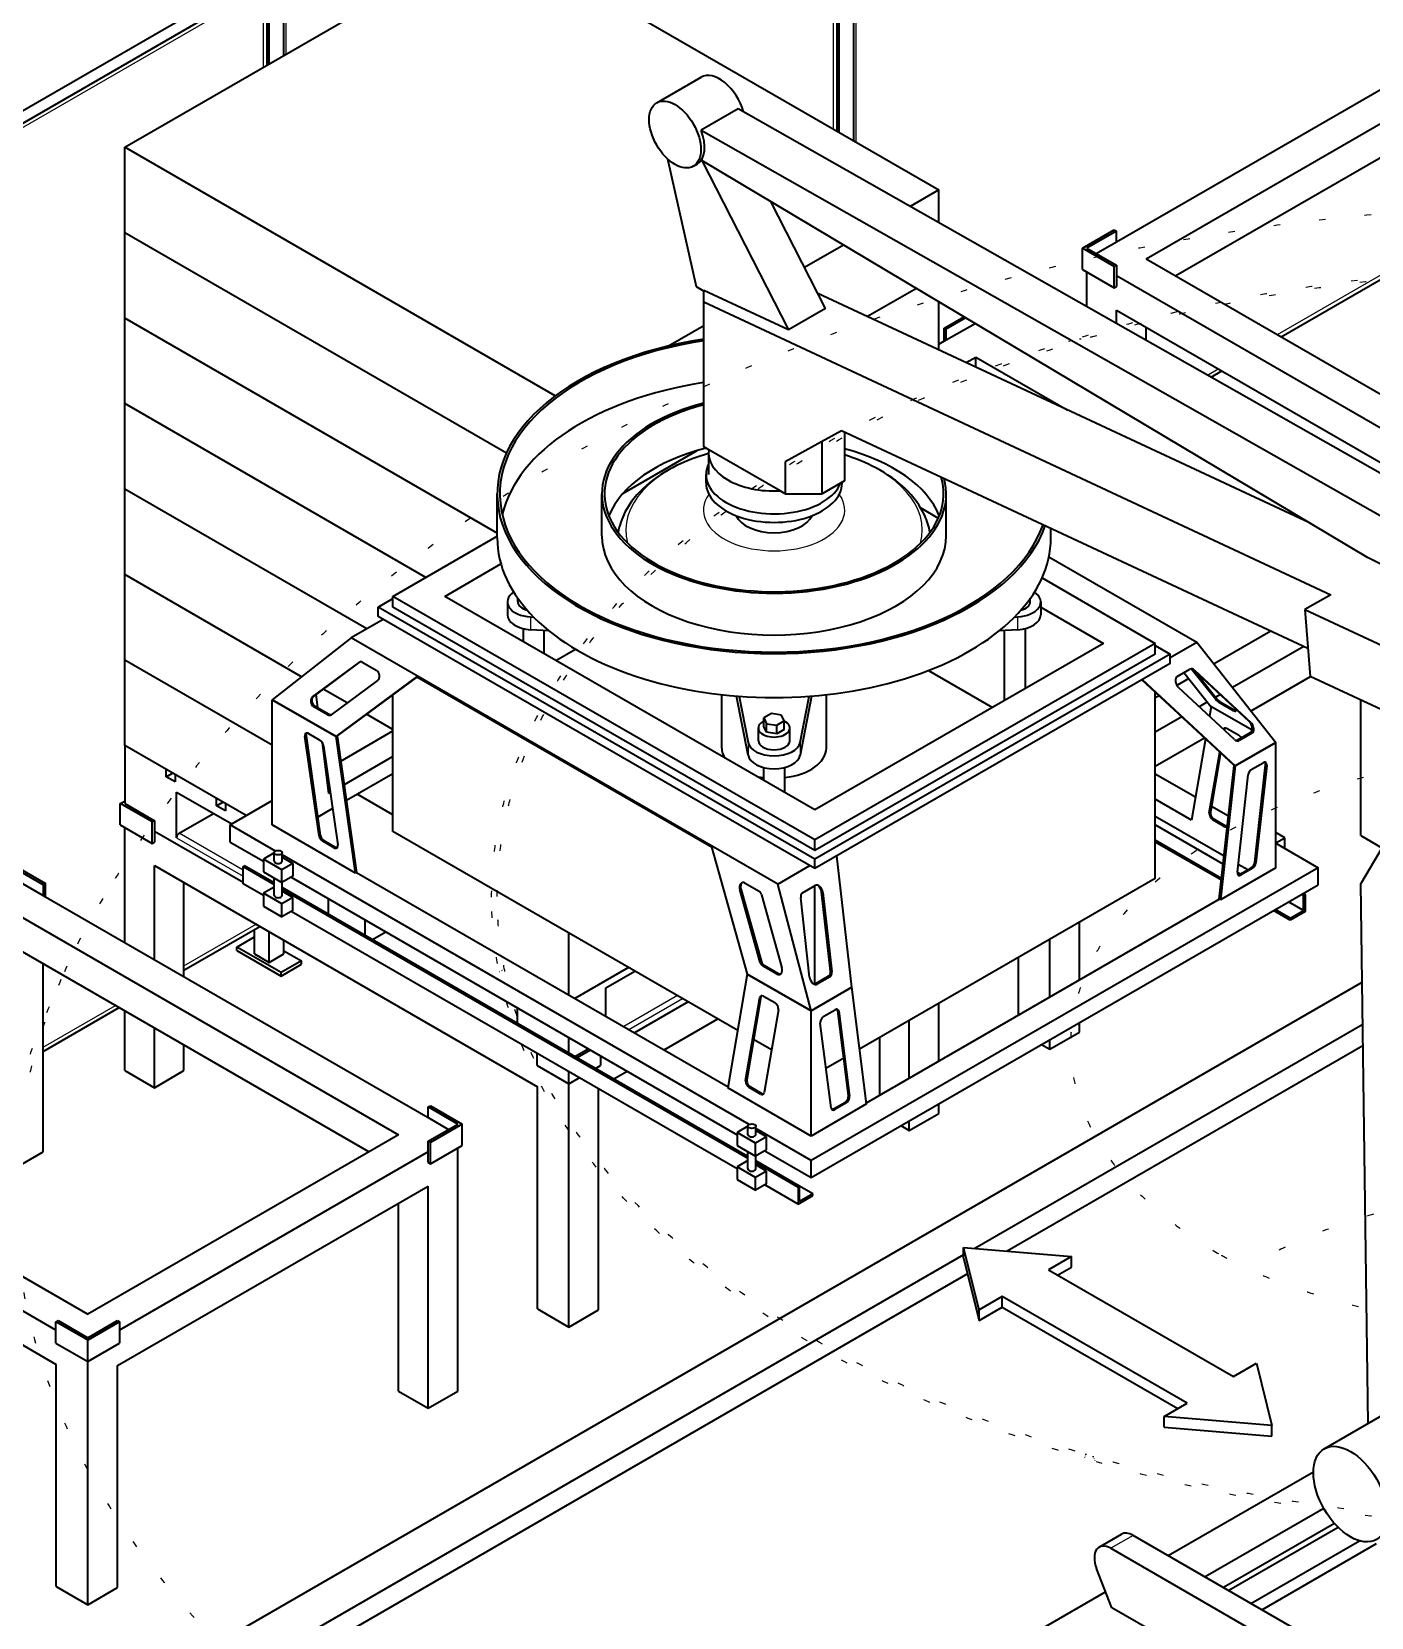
# Model space of a CAD drawing. Header units: millimetres. Extents: x 0 to 67800, y 0 to 42000.
# Drawn here: x 40538 to 43097, y 14261 to 17291 of the extents above; entities that cross this region are included whole.
import ezdxf

# ---------------------------------------------------------------- set-up
doc = ezdxf.new("R2010")
doc.units = ezdxf.units.MM
doc.header["$LTSCALE"] = 100
doc.linetypes.add('DOTTED', pattern=[0.0481, 0.0068, -0.0413])
for name, color, linetype, lineweight in [('Reference (ISO)', 7, 'DOTTED', 25), ('Visible (ISO)', 7, 'Continuous', 35), ('Visible Narrow (ISO)', 7, 'Continuous', 25)]:
    doc.layers.add(name, color=color, linetype=linetype, lineweight=lineweight)

msp = doc.modelspace()

# ---------------------------------------------------------------- linework, layer by layer
at = {"layer": 'Reference (ISO)', "ltscale": 18.185495}
msp.add_ellipse((43504.56, 15637.01), major_axis=(-2088.25, 0), ratio=0.5773503, dxfattribs=at)
at = {"layer": 'Reference (ISO)', "ltscale": 18.213535}
msp.add_ellipse((43504.56, 15638.55), major_axis=(-2077.52, 0), ratio=0.5773503, dxfattribs=at)
at = {"layer": 'Reference (ISO)', "ltscale": 4.44659}
msp.add_ellipse((43504.56, 15063.99), major_axis=(-2998.83, 0), ratio=0.5773503, start_param=5.031559, end_param=5.0496751, dxfattribs=at)
at = {"layer": 'Reference (ISO)', "ltscale": 18.153458}
msp.add_ellipse((43504.56, 15354.34), major_axis=(982.06, 0), ratio=0.5773503, start_param=5.4977871, end_param=10.2101761, dxfattribs=at)
at = {"layer": 'Reference (ISO)', "ltscale": 18.149879}
msp.add_ellipse((43504.56, 15063.99), major_axis=(-2998.83, 0), ratio=0.5773503, start_param=5.9471685, end_param=9.7607948, dxfattribs=at)
at = {"layer": 'Reference (ISO)', "ltscale": 1.094534}
msp.add_ellipse((43504.56, 14128.68), major_axis=(-3145.59, 0), ratio=0.5773503, start_param=5.4278908, end_param=5.4321423, dxfattribs=at)
at = {"layer": 'Reference (ISO)', "ltscale": 18.74062}
msp.add_ellipse((43504.56, 14565.77), major_axis=(-901.81, 0), ratio=0.5773503, start_param=3.9127324, end_param=5.5120456, dxfattribs=at)
at = {"layer": 'Reference (ISO)', "ltscale": 18.168383}
msp.add_open_spline([(46335.68, 15634.87), (46207.75, 15846.36), (46050.06, 16023.25), (45658.06, 16364.26), (45414.28, 16510.42), (44855.3, 16760.8), (44534.04, 16851.37), (43873.5, 16957.81), (43534.1, 16972.56), (42863.94, 16926.47), (42533.32, 16866.27), (41895.79, 16661.74), (41588.18, 16517.44), (41067.44, 16138.32), (40844.65, 15917.89), (40673.44, 15634.87)], degree=3, knots=[5.833804, 5.833804, 5.833804, 5.833804, 6.083724, 6.083724, 6.4087511, 6.4087511, 6.7963894, 6.7963894, 7.1871355, 7.1871355, 7.5757634, 7.5757634, 7.9689119, 7.9689119, 8.303363, 8.303363, 8.303363, 8.303363], dxfattribs=at)
at = {"layer": 'Reference (ISO)', "ltscale": 17.761873}
msp.add_open_spline([(40604.95, 15505.67), (40565.76, 15419.91), (40529.82, 15330.01), (40466.39, 15143.02), (40438.91, 15045.93), (40394.14, 14846.38), (40376.85, 14743.93), (40353.69, 14536.14), (40347.81, 14430.82), (40347.92, 14220.17), (40353.89, 14114.86), (40365.58, 14010.99)], degree=3, knots=[2.09823794, 2.09823794, 2.09823794, 2.09823794, 2.16279865, 2.16279865, 2.22735936, 2.22735936, 2.29192007, 2.29192007, 2.35648078, 2.35648078, 2.42104149, 2.42104149, 2.42104149, 2.42104149], dxfattribs=at)
at = {"layer": 'Reference (ISO)', "ltscale": 18.607008}
msp.add_open_spline([(42810.14, 14953.42), (42832.2, 14940.68), (42863.3, 14925.07), (42943.49, 14892.57), (42993.71, 14875.65), (43111.59, 14844.76), (43180.36, 14831.16), (43330.5, 14811.41), (43412.38, 14805.8), (43578.54, 14804.95), (43662.82, 14809.98), (43820.79, 14829.58), (43894.67, 14843.95), (44021.36, 14877.27), (44075.19, 14895.87), (44151.95, 14928.15), (44179.12, 14941.95), (44198.98, 14953.42)], degree=3, knots=[3.1415927, 3.1415927, 3.1415927, 3.1415927, 3.3149176, 3.3149176, 3.5008929, 3.5008929, 3.702974, 3.702974, 3.9181565, 3.9181565, 4.1386476, 4.1386476, 4.3543938, 4.3543938, 4.55637, 4.55637, 4.712389, 4.712389, 4.712389, 4.712389], dxfattribs=at)
at = {"layer": 'Reference (ISO)', "ltscale": 0.717062}
msp.add_open_spline([(42551.77, 14572.67), (42550.76, 14570.14), (42549.77, 14567.6), (42548.79, 14565.05)], degree=3, dxfattribs=at)
at = {"layer": 'Reference (ISO)', "ltscale": 0.862083}
msp.add_open_spline([(42565.53, 14568.61), (42566.84, 14565.39), (42568.17, 14562.18), (42569.5, 14558.98)], degree=3, dxfattribs=at)
at = {"layer": 'Visible (ISO)'}
for p, q in [((42108.45, 17082.42), (42108.45, 18028.86)), ((42076.63, 17100.8), (42076.63, 18014.57)), ((42080.16, 17098.75), (42080.16, 18012.53)), ((40715.3, 17070.26), (41422.41, 17478.51)), ((41422.41, 17478.51), (42270.94, 16988.61)), ((39905.81, 16785.74), (40966.47, 17398.12)), ((41019.5, 17245.89), (41019.5, 17400.16)), ((40987.68, 17385.87), (39927.02, 16773.5)), ((40987.68, 17227.52), (40987.68, 17385.87)), ((40991.22, 17229.56), (40991.22, 17383.83)), ((42610.35, 16889.76), (43204.32, 17232.69)), ((41731.72, 17155.26), (41816.57, 17204.25)), ((42666.92, 16857.1), (43260.89, 17200.03)), ((41887.16, 17143.91), (41816.45, 17103.08)), ((43547.18, 16201.59), (41887.16, 17143.91)), ((43260.89, 17134.71), (42723.49, 16824.44)), ((41816.45, 17103.08), (43476.47, 16160.77)), ((40715.3, 16906.96), (40715.3, 17070.26)), ((41538.02, 16595.26), (40715.3, 17070.26)), ((41807.5, 16803.4), (41753.07, 17047.58)), ((41801.72, 17034.01), (41808.79, 17038.1)), ((41817.86, 17045.12), (41983.71, 16721.14)), ((43090.06, 16286.23), (41817.86, 17045.12)), ((42270.94, 16988.61), (42216.31, 16957.07)), ((42270.94, 16926.05), (42270.94, 16988.61)), ((42054.42, 16761.96), (41949.74, 16966.45)), ((41444.49, 16485.96), (40715.3, 16906.96)), ((40715.3, 16906.95), (40715.31, 16906.96)), ((40715.3, 16743.65), (40715.3, 16906.95)), ((41444.49, 16485.95), (40715.3, 16906.95)), ((42545.3, 16877.52), (42606.11, 16912.63)), ((42610.35, 16910.18), (42553.78, 16877.52)), ((42606.11, 16912.63), (42610.35, 16910.18)), ((42610.35, 16889.76), (42610.35, 16910.18)), ((42088.85, 16883.48), (42014.26, 16840.42)), ((42606.11, 16842.41), (42545.3, 16877.52)), ((42545.3, 16836.69), (42545.3, 16877.52)), ((42553.78, 16877.52), (42610.35, 16844.86)), ((42571.46, 16867.31), (42610.35, 16889.76)), ((42666.92, 16857.1), (43402.31, 16432.53)), ((42925.01, 16708.09), (43165.57, 16846.98)), ((42545.3, 16836.69), (42606.11, 16801.58)), ((42553.78, 16765.5), (42553.78, 16831.79)), ((42610.35, 16844.86), (42606.11, 16842.41)), ((42606.11, 16801.58), (42606.11, 16842.41)), ((42610.35, 16844.86), (42610.35, 16824.44)), ((42610.35, 16824.44), (42610.35, 16804.03)), ((43341.5, 16402.32), (42610.35, 16824.44)), ((41821.65, 16795.37), (41807.5, 16803.4)), ((41983.71, 16721.14), (41821.65, 16796.8)), ((41821.65, 16774.65), (41821.65, 16796.8)), ((42979.02, 16352.47), (42039.52, 16791.07)), ((42227.96, 16800.49), (42134.68, 16746.64)), ((42227.96, 16800.49), (42134.69, 16746.64)), ((42606.11, 16801.58), (42610.35, 16804.03)), ((41821.65, 16497.87), (41821.65, 16774.65)), ((41821.65, 16774.65), (43019.81, 16215.29)), ((42054.42, 16761.96), (41983.71, 16721.14)), ((42270.94, 16683.03), (42270.94, 16774.85)), ((42610.35, 16733.39), (42610.35, 16759.12)), ((42610.35, 16759.12), (43342.28, 16336.55)), ((41427, 16332.76), (40715.3, 16743.65)), ((40715.3, 16743.64), (40715.31, 16743.65)), ((40715.3, 16580.34), (40715.3, 16743.64)), ((41427, 16332.75), (40715.3, 16743.64)), ((41821.65, 16729.21), (41754.53, 16690.46)), ((42280.84, 16724.83), (42318.42, 16746.53)), ((42322.59, 16744.04), (42285.08, 16722.38)), ((42285.08, 16701.97), (42339.98, 16733.67)), ((42666.92, 16701.28), (42666.92, 16726.46)), ((42270.94, 16693.81), (42285.08, 16701.97)), ((42285.08, 16722.38), (42280.84, 16724.83)), ((42280.84, 16699.52), (42280.84, 16724.83)), ((42285.08, 16701.97), (42285.08, 16722.38)), ((42323.18, 16658.65), (42341.65, 16669.31)), ((42341.65, 16650.02), (42341.65, 16669.31)), ((42341.65, 16669.31), (42516.19, 16568.54)), ((42791.1, 16630.78), (42811.88, 16642.77)), ((41290.4, 16248.31), (40715.3, 16580.34)), ((40715.3, 16580.34), (40715.31, 16580.34)), ((40715.3, 16417.04), (40715.3, 16580.34)), ((41290.39, 16248.31), (40715.3, 16580.34)), ((42085.02, 16528.66), (41977.21, 16469.26)), ((42976.17, 16112.63), (42085.02, 16528.66)), ((42090.35, 16526.17), (42090.35, 16432.55)), ((41667.1, 16408.64), (41809.31, 16490.75)), ((41831.51, 16492.17), (41821.65, 16497.87)), ((41831, 16485.62), (41831, 16444.8)), ((41967.34, 16413.75), (41831.51, 16492.17)), ((42047.92, 16408.06), (42047.92, 16508.21)), ((41977.21, 16469.26), (41977.21, 16408.06)), ((41826, 16428.47), (41826, 16444.8)), ((42090.35, 16432.55), (42047.92, 16408.06)), ((42086, 16428.47), (42086, 16430.04)), ((41177.78, 16150.03), (40715.3, 16417.04)), ((40715.3, 16417.03), (40715.31, 16417.03)), ((40715.3, 16253.73), (40715.3, 16417.03)), ((41177.77, 16150.02), (40715.3, 16417.03)), ((41427, 16323.96), (41427, 16408.06)), ((41627, 16328.04), (41627, 16408.06)), ((41977.21, 16408.06), (41967.34, 16413.75)), ((41977.21, 16408.06), (42047.92, 16408.06)), ((42285, 16328.04), (42285, 16408.06)), ((42236.24, 16380.98), (42269.84, 16361.58)), ((42485, 16323.96), (42485, 16341.93)), ((41227.68, 16212.1), (41427, 16327.17)), ((41326.67, 16212.1), (41434.09, 16274.11)), ((42481.29, 16287.89), (42763.89, 16124.73)), ((43448.03, 16103.89), (43090.06, 16286.23)), ((41053.34, 16058.57), (40715.3, 16253.73)), ((40715.3, 16253.72), (40715.31, 16253.73)), ((40715.3, 16090.42), (40715.3, 16253.72)), ((41053.33, 16058.56), (40715.3, 16253.72)), ((42468, 16247.17), (42684.32, 16122.28)), ((41227.68, 16191.68), (41227.68, 16212.1)), ((42033.78, 15746.69), (41227.68, 16212.1)), ((42033.78, 15803.85), (41326.67, 16212.1)), ((43019.81, 16215.29), (42970.31, 16186.71)), ((41199.39, 16191.68), (41227.68, 16208.01)), ((42033.78, 15709.95), (41199.39, 16191.68)), ((41199.39, 16173.72), (41199.39, 16191.68)), ((42033.78, 15726.28), (41227.68, 16191.68)), ((41446.38, 16201.48), (41446.38, 16176.99)), ((41466.38, 16201.48), (41466.38, 16208.32)), ((42445.62, 16201.48), (42445.62, 16208.32)), ((42465.62, 16201.48), (42465.62, 16176.99)), ((42465.62, 16191.39), (42585.32, 16122.28)), ((42970.31, 16186.71), (43322.26, 16022.41)), ((42970.31, 16186.71), (42980.42, 16058.96)), ((41209.1, 16168.11), (41148.11, 16132.9)), ((42033.78, 15691.99), (41199.39, 16173.72)), ((41476.38, 16150.53), (41476.38, 16125.66)), ((41490.75, 16172.8), (41496.71, 16172.41)), ((42415.28, 16172.41), (42421.24, 16172.8)), ((42435.62, 16150.53), (42435.62, 16035.85)), ((41148.11, 16132.9), (40997.16, 16014.5)), ((41963.07, 15662.38), (41148.11, 16132.9)), ((41526.08, 16145.99), (41490.75, 16148.3)), ((41516.38, 16146.63), (41516.38, 16102.57)), ((42585.32, 16122.28), (42033.78, 15803.85)), ((42684.32, 16122.28), (42033.78, 15746.69)), ((42421.24, 16148.3), (42385.91, 16145.99)), ((42395.62, 16146.63), (42395.62, 16012.76)), ((42684.32, 16101.87), (42684.32, 16122.28)), ((42712.6, 16095.12), (42763.89, 16124.73)), ((42763.89, 16124.73), (42914.83, 15932.86)), ((42905.43, 16145.65), (42796.78, 16082.92)), ((40997.16, 15927.69), (40715.3, 16090.42)), ((40715.3, 16090.41), (40715.31, 16090.42)), ((40715.3, 15927.11), (40715.3, 16090.41)), ((40997.16, 15927.68), (40715.3, 16090.41)), ((41538.8, 16089.62), (41576.32, 16111.28)), ((42684.32, 16101.87), (42033.78, 15726.28)), ((42712.6, 16101.87), (42033.78, 15709.95)), ((42684.32, 16118.2), (42712.6, 16101.87)), ((42712.6, 16083.91), (42712.6, 16101.87)), ((42967.99, 16116.45), (42832.11, 16038)), ((41074.1, 16020.31), (41162.99, 16085.82)), ((41164.62, 16086.67), (41076.33, 16021.6)), ((41169.23, 16086.08), (41196.92, 16070.1)), ((42712.6, 16083.91), (42033.78, 15691.99)), ((42250.91, 16070.41), (42373.19, 15999.81)), ((42726.15, 16058.89), (42750.66, 16073.04)), ((42739.1, 16066.36), (42790.8, 16001.89)), ((42800.09, 16015.03), (42753.02, 16073.73)), ((42864.03, 15972.76), (42756.88, 16072.44)), ((42758.62, 16070.82), (42802.32, 16016.32)), ((42759.6, 16070.87), (42866.74, 15971.19)), ((42765.2, 16064.69), (42764.06, 16064.03)), ((42867.45, 15993.09), (42981.04, 16058.67)), ((43153.05, 15978.37), (42980.42, 16058.96)), ((41140.23, 16008.39), (41094.35, 16034.88)), ((41140.24, 16008.39), (41094.36, 16034.88)), ((41198.56, 16051.38), (41109.67, 15985.87)), ((41118.96, 15944.18), (41273.7, 16058.22)), ((41273.97, 16058.07), (41121.19, 15945.47)), ((41273.7, 16058.22), (41836.56, 15733.26)), ((42834.34, 15889.52), (42658.78, 16052.83)), ((42659.42, 16053.2), (42837.05, 15887.95)), ((42684.32, 15673.21), (42684.32, 16029.08)), ((42748.28, 16054.92), (42725.58, 16041.82)), ((42835.65, 15938.52), (42728.5, 16038.2)), ((41118.96, 15944.18), (40997.16, 16014.5)), ((40997.16, 15775.27), (40997.16, 16014.5)), ((40997.16, 16014.5), (41118.96, 15944.18)), ((41103.43, 15985.6), (41075.74, 16001.59)), ((41077.97, 16002.88), (41105.66, 15986.89)), ((41084.56, 15999.07), (41081.25, 16025.22)), ((41227.68, 15763.02), (41227.68, 16023.95)), ((41856, 15922.24), (41856, 16024.05)), ((41906.31, 15908.38), (41884.16, 16021.37)), ((41889.04, 16021), (41906.31, 15932.87)), ((42027.83, 16021.37), (42005.68, 15908.38)), ((42005.68, 15932.87), (42022.96, 16021)), ((42056, 15922.24), (42056, 16024.05)), ((42691.67, 16022.24), (42684.32, 16017.99)), ((42784.08, 16010.27), (42768.31, 16001.17)), ((42790.89, 16001.84), (42787.69, 15983.14)), ((42869.42, 15956.5), (42790.8, 16001.89)), ((42808.53, 16024.39), (42799.86, 16019.38)), ((42834.02, 15993.47), (42806.33, 16009.46)), ((42808.56, 16010.75), (42836.25, 15994.76)), ((43077.04, 15754.83), (43077.04, 16013.85)), ((41227.68, 15957.9), (41177.42, 15986.92)), ((41227.68, 15957.91), (41177.43, 15986.92)), ((41950.82, 15988.1), (41936.68, 15979.93)), ((41936.68, 15979.93), (41941.85, 15968.78)), ((41936.68, 15963.6), (41936.68, 15979.93)), ((41941.85, 15968.78), (41961.17, 15965.79)), ((41941.85, 15952.45), (41941.85, 15968.78)), ((41970.14, 15985.11), (41950.82, 15988.1)), ((41961.17, 15965.79), (41975.31, 15973.96)), ((41975.31, 15973.96), (41970.14, 15985.11)), ((41975.31, 15957.63), (41975.31, 15973.96)), ((42734.99, 15981.93), (42684.32, 15952.67)), ((41086.73, 15754.77), (41059.61, 15944.34)), ((41061.73, 15945.57), (41088.85, 15756)), ((41066.57, 15949.93), (41088.13, 15937.49)), ((41121.19, 15945.47), (41118.96, 15944.18)), ((41118.96, 15944.18), (41121.08, 15945.41)), ((41156.26, 15683.42), (41118.96, 15944.18)), ((41121.08, 15945.41), (41158.38, 15684.64)), ((41127.96, 15897.33), (41227.68, 15954.9)), ((41926, 15936.12), (41926, 15960.62)), ((41941.85, 15952.45), (41936.68, 15963.6)), ((41961.17, 15949.46), (41941.85, 15952.45)), ((41961.17, 15949.46), (41961.17, 15965.79)), ((41975.31, 15957.63), (41961.17, 15949.46)), ((41986, 15936.12), (41986, 15960.62)), ((42684.32, 15887.35), (42778.32, 15941.63)), ((42780.27, 15939.82), (42753.61, 15784.25)), ((42816.91, 15958.18), (42816.58, 15956.27)), ((42821.74, 15959.66), (42843.3, 15947.21)), ((42841.87, 15937.92), (42866.39, 15952.08)), ((42869.1, 15950.51), (42844.59, 15936.36)), ((40715.3, 15927.11), (40715.3, 15816.07)), ((40947.43, 15793.1), (40715.3, 15927.11)), ((41105.35, 15835.28), (41093.03, 15932.38)), ((41095.09, 15926.75), (41122.2, 15737.18)), ((42787.67, 15798.7), (42807.51, 15914.47)), ((42809.16, 15912.94), (42789.79, 15799.92)), ((42914.83, 15932.86), (42837.05, 15887.95)), ((42837.05, 15887.95), (42914.83, 15932.86)), ((42914.83, 15693.62), (42914.83, 15932.86)), ((40794.5, 15867.51), (40794.5, 15881.39)), ((41099.55, 15880.93), (41101.48, 15882.04)), ((41227.68, 15905.91), (41134.43, 15852.08)), ((41936, 15885.17), (41936, 15860.3)), ((41976, 15885.17), (41976, 15837.21)), ((42806.65, 15633.61), (42834.93, 15889.17)), ((42837.05, 15887.95), (42808.77, 15632.38)), ((42837.05, 15887.95), (42834.34, 15889.52)), ((42834.93, 15889.17), (42837.05, 15887.95)), ((42868.87, 15881.83), (42890.28, 15894.19)), ((42874.61, 15704.4), (42895.17, 15890.19)), ((42897.29, 15888.96), (42876.73, 15703.18)), ((40794.5, 15867.51), (40806.52, 15874.45)), ((40811.47, 15857.71), (40794.5, 15867.51)), ((40811.47, 15871.59), (40811.47, 15857.71)), ((41227.68, 15873.25), (41138.75, 15821.91)), ((42684.32, 15873.25), (42761.25, 15828.83)), ((42841.31, 15684.93), (42861.87, 15870.72)), ((40706.82, 15816.07), (40715.3, 15820.97)), ((40767.63, 15780.96), (40706.82, 15816.07)), ((40706.82, 15775.25), (40706.82, 15816.07)), ((40715.3, 15816.07), (40771.87, 15783.41)), ((40814.3, 15750.75), (40814.3, 15838.12)), ((40814.3, 15838.12), (40919.85, 15777.18)), ((40890.67, 15811.99), (40890.67, 15825.87)), ((40890.67, 15811.99), (40902.69, 15818.93)), ((40907.64, 15816.07), (40907.64, 15802.19)), ((40916.55, 15775.27), (40997.16, 15821.81)), ((41107.95, 15836.79), (41105.35, 15835.28)), ((41227.68, 15794.6), (41159.56, 15833.92)), ((41227.68, 15794.6), (41159.57, 15833.93)), ((42753.61, 15784.25), (42684.32, 15824.26)), ((43077.09, 15662.94), (43175.23, 15829.48)), ((40819.25, 15759.32), (40885.01, 15797.29)), ((40907.64, 15802.19), (40890.67, 15811.99)), ((41112.27, 15806.62), (41083.95, 15790.27)), ((42815.73, 15715.73), (42684.32, 15791.6)), ((42791.73, 15811.24), (42824.23, 15792.47)), ((42796.75, 15786.29), (42818.3, 15773.85)), ((40706.82, 15775.25), (40767.63, 15740.14)), ((40715.3, 15550.71), (40715.3, 15770.35)), ((40771.87, 15783.41), (40767.63, 15780.96)), ((40767.63, 15740.14), (40767.63, 15780.96)), ((40771.87, 15783.41), (40771.87, 15763)), ((40771.87, 15763), (40771.87, 15742.59)), ((40941.3, 15665.18), (40771.87, 15763)), ((40941.3, 15665.18), (40771.87, 15763)), ((41003.17, 15725.26), (40916.55, 15775.27)), ((40916.55, 15742.61), (40916.55, 15775.27)), ((41156.26, 15683.42), (40997.16, 15775.27)), ((41886.45, 15382.68), (41227.68, 15763.02)), ((42814.04, 15700.38), (42684.32, 15775.27)), ((42816.18, 15772.62), (42794.63, 15785.07)), ((42931.8, 15750.78), (42914.83, 15760.57)), ((40767.63, 15740.14), (40771.87, 15742.59)), ((40916.55, 15742.61), (40980.19, 15705.87)), ((41115.24, 15731.59), (41093.69, 15744.04)), ((41095.81, 15745.26), (41117.36, 15732.82)), ((41836.56, 15733.26), (41904.91, 15490.42)), ((42033.78, 15726.28), (42033.78, 15746.69)), ((42810.98, 15672.75), (42684.32, 15745.88)), ((42810.64, 15669.68), (42684.32, 15742.61)), ((42914.83, 15740.98), (42931.8, 15750.78)), ((42914.83, 15740.16), (42995.44, 15693.62)), ((42931.8, 15730.36), (42931.8, 15750.78)), ((43077.04, 15754.83), (43117.48, 15731.49)), ((40503.17, 15698.5), (40563.98, 15663.39)), ((40771.87, 15518.05), (40771.87, 15697.68)), ((40771.87, 15697.68), (41503.8, 15275.1)), ((40941.3, 15695.66), (40944.13, 15697.3)), ((40941.3, 15663), (40941.3, 15695.66)), ((40941.3, 15695.66), (41000.97, 15661.21)), ((41000.97, 15664.48), (40944.13, 15697.3)), ((41000.97, 15721.95), (40980.19, 15709.95)), ((40980.19, 15709.95), (40980.19, 15685.46)), ((41015.54, 15689.54), (40980.19, 15709.95)), ((41000.97, 15705.87), (41000.97, 15722.2)), ((41036.76, 15701.79), (41015.54, 15689.54)), ((41015.97, 15705.87), (41015.97, 15722.2)), ((41908.27, 15202.7), (41015.97, 15717.87)), ((41015.97, 15713.79), (41036.76, 15701.79)), ((41036.76, 15701.79), (41036.76, 15677.29)), ((41963.07, 15662.38), (42024.07, 15697.6)), ((42033.78, 15691.99), (42033.78, 15709.95)), ((42104.49, 15465), (42076.16, 15716.46)), ((42861.09, 15689.54), (42842.97, 15700)), ((40559.74, 15660.94), (40503.17, 15693.6)), ((40503.17, 15673.18), (40559.74, 15640.52)), ((40828.44, 15485.39), (40828.44, 15665.02)), ((40980.19, 15685.46), (41015.54, 15665.04)), ((41000.97, 15640.55), (41000.97, 15673.46)), ((41015.54, 15665.04), (41015.54, 15689.54)), ((41036.76, 15677.29), (41015.54, 15665.04)), ((41015.97, 15640.55), (41015.97, 15665.29)), ((41033.22, 15675.25), (41885.29, 15183.31)), ((41158.38, 15684.64), (41156.26, 15683.42)), ((41158.38, 15684.64), (41867.99, 15274.95)), ((42995.44, 15693.62), (42026.71, 15134.32)), ((42684.32, 15673.21), (42119.45, 15347.08)), ((42914.83, 15693.62), (42808.77, 15632.38)), ((42846.95, 15681.37), (42841.28, 15684.65)), ((42846.19, 15680.94), (42867.6, 15693.3)), ((42869.72, 15692.07), (42848.31, 15679.71)), ((42995.44, 15660.96), (42995.44, 15693.62)), ((40563.98, 15663.39), (40559.74, 15660.94)), ((40559.74, 15660.94), (40559.74, 15640.52)), ((40559.74, 15640.52), (41295.13, 15215.95)), ((40563.98, 15638.08), (40563.98, 15663.39)), ((40980.19, 15640.55), (40941.3, 15663)), ((41000.97, 15656.63), (40980.19, 15644.63)), ((40980.19, 15644.63), (40980.19, 15620.14)), ((41015.54, 15624.22), (40980.19, 15644.63)), ((41036.76, 15636.47), (41015.54, 15624.22)), ((41906.07, 15141.92), (41015.97, 15655.82)), ((41015.97, 15652.55), (41906.07, 15138.65)), ((41036.76, 15636.47), (41015.97, 15648.47)), ((41036.76, 15611.97), (41036.76, 15636.47)), ((41104.21, 15634.26), (41104.21, 15604.87)), ((41929.62, 15512.46), (41890.36, 15651.97)), ((41892.59, 15653.26), (41931.86, 15513.75)), ((41899.55, 15664.43), (41927.24, 15648.45)), ((41931.84, 15641.93), (41971.1, 15502.42)), ((42026.71, 15420.1), (41963.07, 15662.38)), ((42023.96, 15484.61), (42006.88, 15636.29)), ((42010.18, 15645.52), (42034.69, 15659.67)), ((42026.71, 15101.66), (42995.44, 15660.96)), ((42033.78, 15471.89), (42033.78, 15659.15)), ((42063.66, 15495.95), (42046.57, 15647.62)), ((42049.29, 15646.06), (42066.37, 15494.38)), ((42967.87, 15640.96), (42964.33, 15643)), ((42967.16, 15644.63), (42970.69, 15642.59)), ((42967.87, 15640.96), (42970.69, 15642.59)), ((42967.87, 15611.56), (42967.87, 15640.96)), ((42970.69, 15642.59), (42970.69, 15609.93)), ((43091.02, 14631.59), (43077.09, 15662.94)), ((40503.17, 15607.86), (41238.56, 15183.29)), ((40980.19, 15620.14), (41015.54, 15599.72)), ((41015.54, 15599.72), (41015.54, 15624.22)), ((41036.76, 15611.97), (41015.54, 15599.72)), ((41885.29, 15117.99), (41033.22, 15609.93)), ((42132.48, 15244.38), (42806.65, 15633.61)), ((42808.77, 15632.38), (42806.65, 15633.61)), ((42942.41, 15593.6), (42910.59, 15611.97)), ((42942.41, 15596.87), (42913.42, 15613.61)), ((42967.87, 15611.56), (42938.87, 15628.3)), ((42942.41, 15596.87), (42967.87, 15611.56)), ((42970.69, 15609.93), (42942.41, 15593.6)), ((40828.44, 15497.64), (40973.4, 15581.33)), ((40962.94, 15528.75), (40962.94, 15575.29)), ((41174.92, 15564.05), (41174.92, 15593.44)), ((42539.64, 15479.45), (42539.64, 15589.68)), ((42942.41, 15593.6), (42942.41, 15596.87)), ((40929.35, 15542.02), (40962.94, 15561.41)), ((40991.22, 15512.42), (40991.22, 15571.04)), ((41019.5, 15528.75), (41019.5, 15554.71)), ((41188.59, 15556.15), (41214.05, 15570.85)), ((41563.83, 15450.55), (41563.83, 15568.94)), ((42483.07, 15446.79), (42483.07, 15557.02)), ((41182, 15150.63), (40503.17, 15542.54)), ((41014.2, 15493.03), (40929.35, 15542.02)), ((40929.35, 15535.48), (40929.35, 15542.02)), ((40929.35, 15535.48), (41014.2, 15486.49)), ((40962.94, 15528.75), (40991.22, 15512.42)), ((40991.22, 15512.42), (41019.5, 15528.75)), ((41053.09, 15515.48), (41014.2, 15493.03)), ((41019.5, 15534.87), (41053.09, 15515.48)), ((41053.09, 15508.95), (41053.09, 15515.48)), ((42423.04, 15412.13), (42423.04, 15522.36)), ((40559.74, 15150.63), (40559.74, 15509.89)), ((41014.2, 15486.49), (41053.09, 15508.95)), ((41014.2, 15486.49), (41014.2, 15493.03)), ((41677.91, 15503.08), (41575.38, 15443.88)), ((41634.54, 15464.16), (41689.93, 15496.14)), ((41904.91, 15490.42), (41867.61, 15272.72)), ((42026.71, 15420.1), (41904.91, 15490.42)), ((41904.91, 15490.42), (42026.71, 15420.1)), ((41961.91, 15489.96), (41934.22, 15505.95)), ((41936.45, 15507.23), (41964.14, 15491.25)), ((42035.84, 15472.56), (42060.36, 15486.71)), ((42063.07, 15485.15), (42038.56, 15470.99)), ((40604.08, 14045.7), (43079.63, 15474.96)), ((41634.54, 15409.73), (41634.54, 15464.16)), ((42104.49, 15465), (42026.71, 15420.1)), ((42026.71, 15420.1), (42104.49, 15465)), ((42132.77, 15242.1), (42104.49, 15465)), ((40559.74, 15342.5), (40704.7, 15426.19)), ((41464.84, 15426.06), (41464.84, 15396.66)), ((41791.76, 15437.35), (41689.23, 15378.16)), ((41791.76, 15437.35), (41689.23, 15378.16)), ((41901.66, 15287.16), (41928.78, 15445.42)), ((41930.9, 15446.64), (41903.79, 15288.39)), ((41935.74, 15448.12), (41957.29, 15435.68)), ((42051.26, 15409.77), (42072.67, 15422.14)), ((42270.94, 15324.32), (42270.94, 15434.55)), ((40715.3, 15305.76), (40715.3, 15420.07)), ((41745.79, 15345.5), (41848.32, 15404.69)), ((41964.25, 15422.05), (41937.14, 15263.79)), ((42026.71, 15180.86), (42026.71, 15420.1)), ((42064.81, 15234.42), (42044.25, 15396.46)), ((42098.11, 15258.3), (42077.55, 15420.34)), ((42079.67, 15419.12), (42100.23, 15257.08)), ((42214.37, 15291.66), (42214.37, 15401.89)), ((43080.72, 15393.94), (42339.73, 14966.13)), ((42539.64, 15379.25), (42539.64, 15397.8)), ((40771.87, 15273.1), (40771.87, 15387.41)), ((41563.83, 15339.51), (41563.83, 15368.9)), ((41951.11, 15345.35), (41916.93, 15365.08)), ((42157.8, 15259), (42157.8, 15369.23)), ((42483.07, 15346.59), (42539.64, 15379.25)), ((42483.07, 15346.59), (42483.07, 15365.14)), ((40828.44, 15305.76), (40828.44, 15354.75)), ((41503.02, 15315.56), (41503.02, 15338.69)), ((41575.38, 15332.84), (41600.84, 15347.54)), ((41605.08, 15345.09), (41579.62, 15330.39)), ((41624.64, 15333.79), (41624.64, 15315.56)), ((43081.27, 15353.44), (42401.6, 14961.03)), ((42467, 15355.86), (42483.07, 15346.59)), ((40715.3, 15305.76), (40771.87, 15273.1)), ((40771.87, 15273.1), (40828.44, 15305.76)), ((41503.02, 15315.56), (41563.83, 15280.45)), ((41563.83, 15280.45), (41563.83, 15303.58)), ((41614.98, 15309.98), (41624.64, 15315.56)), ((41649.63, 15289.97), (41675.08, 15304.67)), ((42089.07, 15329.55), (42055.22, 15310)), ((41503.8, 14850.52), (41503.8, 15275.1)), ((41563.83, 15280.45), (41583.87, 15292.02)), ((41563.83, 14815.86), (41563.83, 15280.45)), ((41620.4, 14848.52), (41620.4, 15270.92)), ((42026.71, 15180.86), (41867.61, 15272.72)), ((41930.18, 15261.09), (41908.62, 15273.53)), ((41910.75, 15274.76), (41932.3, 15262.31)), ((39909.2, 15264.94), (40644.59, 14840.36)), ((42132.77, 15242.1), (42026.71, 15180.86)), ((42069.7, 15232.63), (42091.11, 15244.99)), ((42093.23, 15243.76), (42071.82, 15231.4)), ((42270.94, 15224.11), (42270.94, 15242.67)), ((40583.78, 14810.15), (39852.63, 15232.28)), ((41295.13, 15236.36), (41299.37, 15238.81)), ((41351.7, 15203.7), (41295.13, 15236.36)), ((41295.13, 15215.95), (41295.13, 15236.36)), ((41295.13, 15215.95), (41334.02, 15193.49)), ((41299.37, 15238.81), (41360.19, 15203.7)), ((42214.37, 15191.45), (42270.94, 15224.11)), ((41238.56, 15183.29), (40644.59, 14840.36)), ((41295.13, 15171.04), (41351.7, 15203.7)), ((41360.19, 15203.7), (41299.37, 15168.59)), ((41360.19, 15162.87), (41360.19, 15203.7)), ((41906.07, 15199.39), (41885.29, 15187.39)), ((41885.29, 15187.39), (41885.29, 15162.9)), ((41920.64, 15166.98), (41885.29, 15187.39)), ((41906.07, 15183.31), (41906.07, 15199.64)), ((41921.07, 15183.31), (41921.07, 15199.64)), ((42026.71, 15134.32), (41921.07, 15195.31)), ((41941.85, 15179.23), (41921.07, 15191.23)), ((42198.3, 15200.73), (42214.37, 15191.45)), ((42214.37, 15191.45), (42214.37, 15210.01)), ((39852.63, 15166.96), (40584.56, 14744.38)), ((40503.17, 15117.97), (40559.74, 15150.63)), ((41295.13, 15150.63), (40705.41, 14810.15)), ((41299.37, 15168.59), (41295.13, 15171.04)), ((41295.13, 15150.63), (41295.13, 15171.04)), ((41295.13, 15130.21), (41295.13, 15150.63)), ((41299.37, 15127.76), (41299.37, 15168.59)), ((41299.37, 15127.76), (41360.19, 15162.87)), ((41351.7, 14693.39), (41351.7, 15157.98)), ((41885.29, 15162.9), (41920.64, 15142.49)), ((41906.07, 15117.99), (41906.07, 15150.9)), ((41941.85, 15179.23), (41920.64, 15166.98)), ((41920.64, 15142.49), (41920.64, 15166.98)), ((41941.85, 15154.73), (41920.64, 15142.49)), ((41938.32, 15152.69), (42026.71, 15101.66)), ((41941.85, 15154.73), (41941.85, 15179.23)), ((41295.13, 15130.21), (41299.37, 15127.76)), ((41906.07, 15134.07), (41885.29, 15122.07)), ((41885.29, 15122.07), (41885.29, 15097.58)), ((41920.64, 15101.66), (41885.29, 15122.07)), ((41921.07, 15117.99), (41921.07, 15142.73)), ((42004.79, 15084.92), (41921.07, 15133.26)), ((41921.07, 15129.99), (42001.96, 15083.29)), ((41941.85, 15113.91), (41921.07, 15125.91)), ((42026.71, 15101.66), (42026.71, 15134.32)), ((41885.29, 15097.58), (41920.64, 15077.17)), ((41941.85, 15113.91), (41920.64, 15101.66)), ((41920.64, 15077.17), (41920.64, 15101.66)), ((41941.85, 15089.41), (41920.64, 15077.17)), ((41941.85, 15089.41), (41941.85, 15113.91)), ((40701.16, 14742.38), (41295.13, 15085.31)), ((41295.13, 14660.73), (41295.13, 15085.31)), ((42001.96, 15050.63), (41938.32, 15087.37)), ((42004.79, 15084.92), (42001.96, 15083.29)), ((42001.96, 15083.29), (42001.96, 15050.63)), ((42001.96, 15050.63), (42030.24, 15066.96)), ((42004.79, 15055.53), (42004.79, 15084.92)), ((42030.24, 15070.23), (42004.79, 15084.92)), ((42030.24, 15070.23), (42004.79, 15055.53)), ((42030.24, 15066.96), (42030.24, 15070.23)), ((41238.56, 14693.39), (41238.56, 15052.65)), ((42347.62, 14848.84), (42318.15, 14967.91)), ((42318.15, 14947.5), (42318.15, 14967.91)), ((42318.15, 14967.91), (42524.39, 14950.9)), ((42318.15, 14953.68), (40674.79, 14004.88)), ((42318.15, 14947.5), (42347.62, 14828.42)), ((42524.39, 14950.9), (42480.2, 14925.38)), ((42524.39, 14930.49), (42524.39, 14950.9)), ((42325.65, 14917.18), (40710.14, 13984.47)), ((42480.2, 14925.38), (42833.75, 14721.26)), ((42497.88, 14915.18), (42524.39, 14930.49)), ((41503.8, 14850.52), (41563.83, 14815.86)), ((41563.83, 14815.86), (41620.4, 14848.52)), ((42391.81, 14874.35), (42347.62, 14848.84)), ((42347.62, 14828.42), (42391.81, 14853.94)), ((42347.62, 14828.42), (42347.62, 14848.84)), ((42745.36, 14670.23), (42391.81, 14874.35)), ((42391.81, 14853.94), (42391.81, 14874.35)), ((42391.81, 14853.94), (42727.69, 14660.02)), ((40583.78, 14825.66), (40588.03, 14828.11)), ((40644.59, 14790.55), (40583.78, 14825.66)), ((40583.78, 14784.84), (40583.78, 14825.66)), ((40588.03, 14828.11), (40644.59, 14795.45)), ((40644.59, 14795.45), (40701.16, 14828.11)), ((40705.41, 14825.66), (40644.59, 14790.55)), ((40701.16, 14828.11), (40705.41, 14825.66)), ((40705.41, 14825.66), (40705.41, 14784.84)), ((40644.59, 14749.73), (40644.59, 14790.55)), ((40583.78, 14784.84), (40644.59, 14749.73)), ((40644.59, 14749.73), (40705.41, 14784.84)), ((40584.56, 14319.8), (40584.56, 14744.38)), ((40644.59, 14285.14), (40644.59, 14749.73)), ((40701.16, 14317.8), (40701.16, 14742.38)), ((42833.75, 14721.26), (42877.95, 14746.78)), ((42877.95, 14746.78), (42907.41, 14627.7)), ((41238.56, 14693.39), (41295.13, 14660.73)), ((41295.13, 14660.73), (41351.7, 14693.39)), ((42701.17, 14644.71), (42745.36, 14670.23)), ((43007.19, 14583.19), (43183.96, 14685.25)), ((42701.17, 14624.3), (42701.17, 14644.71)), ((42907.41, 14627.7), (42701.17, 14644.71)), ((42701.17, 14624.3), (42907.41, 14607.29)), ((42907.41, 14607.29), (42907.41, 14627.7)), ((42708.78, 14379.04), (42986.5, 14539.38)), ((43006.35, 14469.19), (42779.49, 14338.21)), ((43026.94, 14440.25), (42814.85, 14317.8)), ((43033.91, 14432.93), (42824.68, 14312.13)), ((42577.21, 14395.37), (42619.64, 14419.86)), ((42599.46, 14393.16), (42988.56, 14168.52)), ((43033.82, 14191.38), (42641.89, 14417.66)), ((42867.1, 14287.63), (43074.56, 14407.41)), ((43106.57, 14401.39), (42888.32, 14275.38)), ((42601.3, 14279.43), (42572.21, 14354.4)), ((40584.56, 14319.8), (40644.59, 14285.14)), ((40644.59, 14285.14), (40701.16, 14317.8)), ((42298.66, 14142.25), (42589.4, 14310.11)), ((42698.81, 14223.13), (42601.3, 14279.43))]:
    msp.add_line(p, q, dxfattribs=at)
for centre, major_axis, ratio, start_param, end_param in [((41851.57, 17143.63), (-35, 60.62), 0.5773503, 4.3018885, 6.2831853), ((41773.79, 17098.72), (35, -60.62), 0.5773503, 0, 1.3173969), ((41956, 16408.06), (-529, 0), 0.5773503, 4.9691719, 9.2232692), ((41956, 16408.06), (-524, 0), 0.5773503, 4.9716783, 9.2282245), ((41956, 16328.04), (-524, 0), 0.5773503, 4.9716783, 6.1505516), ((41956, 16408.06), (-329, 0), 0.5773503, 5.1330452, 9.5783163), ((41956, 16408.06), (-324, 0), 0.5773503, 5.1399596, 9.5954722), ((41956, 16323.96), (-324, 0), 0.5773503, 5.1250165, 6.0564577), ((41956, 16485.62), (-125, 0), 0.5773503, 6.1922854, 7.9448815), ((41956, 16323.96), (324, 0), 0.5773503, 0.2267276, 1.1432257), ((41956, 16444.8), (-130, 0), 0.5773503, 6.0049385, 9.2014482), ((41956, 16428.47), (-130, 0), 0.5773503, 0, 3.1415927), ((41956, 16377.03), (-75, 0), 0.5773503, 0.252365, 2.8892277), ((41956, 16323.96), (-529, 0), 0.5773503, 0, 3.1415927), ((41956, 16328.04), (-329, 0), 0.5773503, 0, 3.1415927), ((41496.38, 16201.48), (-50, 0), 0.5773503, 5.5745474, 7.7412564), ((42415.62, 16201.48), (50, 0), 0.5773503, 4.8251142, 6.9918233), ((41496.38, 16201.48), (-30, 0), 0.5773503, 0, 1.159537), ((42415.62, 16201.48), (30, 0), 0.5773503, 5.1236483, 6.2831853), ((41496.38, 16176.99), (-50, 0), 0.5773503, 0, 1.4580711), ((42415.62, 16176.99), (50, 0), 0.5773503, 4.8251142, 6.2831853), ((41166.93, 16076.59), (1.39, -10.29), 0.7102196, 2.6400311, 3.5126958), ((41194.62, 16060.61), (1.39, -10.29), 0.7102196, 0.3711031, 2.6400311), ((42731.79, 16047.46), (5.14, -11.68), 0.6374881, 3.2112444, 5.3068365), ((42756.31, 16061.61), (5.14, -11.68), 0.6374881, 2.1652439, 3.2112444), ((42753.59, 16063.18), (5.14, -11.68), 0.6374881, 2.1652439, 2.2743297), ((41078.04, 16011.08), (-1.39, 10.29), 0.7102196, 0.3711031, 2.6400311), ((41080.27, 16012.37), (1.39, -10.29), 0.7102196, 3.5126958, 5.7816238), ((42804.03, 16016.3), (6.88, -7.54), 0.3743343, 4.5430892, 5.4157538), ((42806.26, 16017.59), (-6.88, 7.54), 0.3743343, 1.4014965, 2.2741611), ((41105.73, 15995.09), (-1.39, 10.29), 0.7102196, 2.6400311, 3.5126958), ((41107.96, 15996.38), (1.39, -10.29), 0.7102196, 5.7816238, 6.4114312), ((41956, 15960.62), (-30, 0), 0.5773503, 5.4120398, 10.2959235), ((42831.73, 16000.31), (-6.88, 7.54), 0.3743343, 2.2741611, 3.8457679), ((42833.96, 16001.6), (6.88, -7.54), 0.3743343, 5.4157538, 5.864421), ((42860.74, 15963.5), (-5.14, 11.68), 0.6374881, 3.2112444, 5.3068365), ((42863.45, 15961.93), (-5.14, 11.68), 0.6374881, 3.2112444, 5.3068365), ((41066.57, 15941.77), (-5, 8.66), 0.5773503, 5.4977871, 7.2467119), ((41068.69, 15942.99), (-5, 8.66), 0.5773503, 0.2137561, 0.9635266), ((41088.13, 15929.33), (5, -8.66), 0.5773503, 0.9635266, 2.3561945), ((42821.74, 15951.49), (-5, 8.66), 0.5773503, 5.4977871, 6.7754196), ((42823.87, 15952.72), (-5, 8.66), 0.5773503, 0.2137561, 0.6072698), ((42838.94, 15947.78), (-5.14, 11.68), 0.6374881, 2.1652439, 3.2112444), ((42836.23, 15949.35), (-5.14, 11.68), 0.6374881, 2.5773627, 3.2112444), ((42843.3, 15939.05), (5, -8.66), 0.5773503, 1.5448306, 2.3561945), ((41956, 15922.24), (-100, 0), 0.5773503, 0, 0.3343714), ((41956, 15936.12), (-50, 0), 0.5773503, 0.1127252, 3.0288674), ((41956, 15911.63), (50, 0), 0.5773503, 3.2543179, 6.1704601), ((41956, 15936.12), (30, 0), 0.5773503, 3.1415927, 6.2831853), ((41956, 15922.24), (100, 0), 0.5773503, 4.9137469, 6.2831853), ((42868.87, 15873.66), (5, 8.66), 0.5773503, 0.7853982, 2.2205145), ((42890.28, 15886.02), (5, 8.66), 0.5773503, 5.3621071, 7.0685835), ((42888.16, 15887.25), (5, 8.66), 0.5773503, 5.3621071, 6.0694292), ((41956, 15922.24), (-100, 0), 0.5773503, 1.236425, 1.3694384), ((42794.63, 15793.23), (-5, 8.66), 0.5773503, 0.6072698, 2.3561945), ((42796.75, 15794.46), (5, -8.66), 0.5773503, 3.7488624, 5.4977871), ((40819.25, 15753.61), (3.5, 6.06), 0.5773503, 0.7853982, 2.3561945), ((41095.81, 15753.43), (5, -8.66), 0.5773503, 4.1051192, 5.4977871), ((42816.18, 15780.79), (5, -8.66), 0.5773503, 5.4977871, 6.4779489), ((42818.3, 15782.01), (5, -8.66), 0.5773503, 5.4977871, 6.0585001), ((41093.69, 15752.2), (-5, 8.66), 0.5773503, 0.9635266, 2.3561945), ((41115.24, 15739.76), (5, -8.66), 0.5773503, 5.4977871, 7.2467119), ((41117.36, 15740.98), (5, -8.66), 0.5773503, 5.4977871, 6.0694292), ((41008.47, 15705.87), (-7.5, 0), 0.5773503, 0, 3.1415927), ((42867.6, 15701.46), (5, 8.66), 0.5773503, 3.9269908, 5.3621071), ((42869.72, 15700.24), (-5, -8.66), 0.5773503, 0.7853982, 2.2205145), ((41897.25, 15654.94), (1.39, -10.29), 0.7102196, 2.6400311, 4.9089592), ((41899.48, 15656.23), (-1.39, 10.29), 0.7102196, 0.4529911, 1.7673665), ((42848.31, 15687.88), (-5, -8.66), 0.5773503, 5.3621071, 7.0685835), ((42846.19, 15689.1), (-5, -8.66), 0.5773503, 0.2137561, 0.7853982), ((41008.47, 15640.55), (-7.5, 0), 0.5773503, 0, 3.1415927), ((41924.94, 15638.95), (-1.39, 10.29), 0.7102196, 4.9089592, 5.7816238), ((42015.83, 15634.1), (-5.14, 11.68), 0.6374881, 0.0696518, 1.1156523), ((42040.34, 15648.25), (5.14, -11.68), 0.6374881, 1.1156523, 3.2112444), ((42037.62, 15649.82), (5.14, -11.68), 0.6374881, 1.1156523, 2.2743297), ((41938.75, 15516.73), (-1.39, 10.29), 0.7102196, 1.7673665, 2.6400311), ((41936.52, 15515.44), (1.39, -10.29), 0.7102196, 4.9089592, 5.7816238), ((41964.21, 15499.45), (-1.39, 10.29), 0.7102196, 2.6400311, 4.9089592), ((41966.44, 15500.74), (1.39, -10.29), 0.7102196, 5.7816238, 6.3978675), ((42032.91, 15482.42), (-5.14, 11.68), 0.6374881, 1.1156523, 3.2112444), ((42054.71, 15498.14), (5.14, -11.68), 0.6374881, 0.0696518, 1.1156523), ((42057.42, 15496.57), (5.14, -11.68), 0.6374881, 0.0696518, 1.1156523), ((42030.2, 15483.99), (-5.14, 11.68), 0.6374881, 2.5773627, 3.2112444), ((41935.74, 15439.96), (-5, 8.66), 0.5773503, 5.4977871, 6.8904551), ((41937.86, 15441.18), (-5, 8.66), 0.5773503, 0.2137561, 0.6072698), ((41957.29, 15427.51), (5, -8.66), 0.5773503, 0.6072698, 2.3561945), ((42072.67, 15413.97), (5, 8.66), 0.5773503, 5.6334672, 7.0685835), ((42070.55, 15415.2), (5, 8.66), 0.5773503, 5.6334672, 6.0694292), ((42051.26, 15401.61), (5, 8.66), 0.5773503, 0.7853982, 2.4918745), ((41908.62, 15281.7), (-5, 8.66), 0.5773503, 0.6072698, 2.3561945), ((41910.75, 15282.92), (5, -8.66), 0.5773503, 3.7488624, 5.4977871), ((41930.18, 15269.25), (5, -8.66), 0.5773503, 5.4977871, 6.8904551), ((41932.3, 15270.48), (5, -8.66), 0.5773503, 5.4977871, 6.0694292), ((42091.11, 15253.15), (5, 8.66), 0.5773503, 3.9269908, 5.6334672), ((42093.23, 15251.93), (-5, -8.66), 0.5773503, 0.7853982, 2.4918745), ((42071.82, 15239.57), (-5, -8.66), 0.5773503, 5.6334672, 7.0685835), ((42069.7, 15240.79), (-5, -8.66), 0.5773503, 0.2137561, 0.7853982), ((41913.57, 15183.31), (-7.5, 0), 0.5773503, 0, 3.1415926), ((41913.57, 15117.99), (-7.5, 0), 0.5773503, 0, 3.1415926), ((42641.89, 14381.32), (-22.25, 38.54), 0.5773503, 5.4977871, 6.2831853), ((42599.46, 14356.83), (-22.25, 38.54), 0.5773503, 5.4977871, 7.5921822)]:
    msp.add_ellipse(centre, major_axis=major_axis, ratio=ratio, start_param=start_param, end_param=end_param, dxfattribs=at)
for centre, major_axis in [((41766.72, 17094.64), (-35, 60.62)), ((41008.47, 15722.2), (-7.5, 0)), ((41913.57, 15199.64), (-7.5, 0)), ((43057.19, 14496.59), (-50, 86.6))]:
    msp.add_ellipse(centre, major_axis=major_axis, ratio=0.5773503, dxfattribs=at)
for points, knots in [([(41831, 16485.08), (41809.31, 16478.96), (41788.71, 16471.21), (41747.94, 16451.15), (41728.27, 16438.36), (41694.76, 16408.62), (41680.89, 16391.62), (41664.96, 16360.62), (41660.47, 16347.78), (41658.06, 16334.54)], [5.952273, 5.952273, 5.952273, 5.952273, 6.2033832, 6.2033832, 6.4917833, 6.4917833, 6.7801834, 6.7801834, 6.963959, 6.963959, 6.963959, 6.963959]), ([(42253.93, 16334.54), (42251.93, 16345.52), (42248.51, 16356.24), (42235.26, 16385.33), (42222.54, 16402.45), (42190.98, 16432.93), (42171.97, 16446.26), (42132.16, 16467.4), (42111.85, 16475.69), (42090.35, 16482.32)], [4.0316153, 4.0316153, 4.0316153, 4.0316153, 4.1840744, 4.1840744, 4.46582601, 4.46582601, 4.75422608, 4.75422608, 5.0069446, 5.0069446, 5.0069446, 5.0069446])]:
    msp.add_open_spline(points, degree=3, knots=knots, dxfattribs=at)
at = {"layer": 'Visible Narrow (ISO)'}
for p, q in [((42069.56, 17104.88), (42069.56, 18002.32)), ((42111.98, 18026.82), (42111.98, 17080.38)), ((41023.04, 17398.12), (41023.04, 17247.93)), ((40980.61, 17373.62), (39934.1, 16769.41)), ((40980.61, 17223.44), (40980.61, 17373.62)), ((42917.94, 16712.18), (43158.5, 16851.06)), ((42783.97, 16634.83), (42804.81, 16646.86)), ((41490.75, 16172.8), (41490.75, 16148.3)), ((42421.24, 16172.8), (42421.24, 16148.3)), ((41164.14, 16086.49), (41162.99, 16085.82)), ((42759.6, 16070.87), (42756.88, 16072.44)), ((41076.33, 16021.6), (41074.1, 16020.31)), ((41077.97, 16002.88), (41075.74, 16001.59)), ((42802.32, 16016.32), (42800.09, 16015.03)), ((42808.56, 16010.75), (42806.33, 16009.46)), ((41105.66, 15986.89), (41103.43, 15985.6)), ((42836.25, 15994.76), (42834.02, 15993.47)), ((42866.74, 15971.19), (42864.03, 15972.76)), ((41061.73, 15945.57), (41059.61, 15944.34)), ((42816.91, 15958.18), (42815.44, 15957.33)), ((42844.59, 15936.36), (42841.87, 15937.92)), ((42869.1, 15950.51), (42866.39, 15952.08)), ((41906.31, 15932.87), (41906.31, 15908.38)), ((42005.68, 15932.87), (42005.68, 15908.38)), ((42897.29, 15888.96), (42895.17, 15890.19)), ((42789.79, 15799.92), (42787.67, 15798.7)), ((42796.75, 15786.29), (42794.63, 15785.07)), ((40941.3, 15688.86), (40819.25, 15759.32)), ((41088.85, 15756), (41086.73, 15754.77)), ((42818.3, 15773.85), (42816.18, 15772.62)), ((40814.3, 15750.75), (40941.3, 15677.43)), ((41095.81, 15745.26), (41093.69, 15744.04)), ((41117.36, 15732.82), (41115.24, 15731.59)), ((42876.73, 15703.18), (42874.61, 15704.4)), ((42848.31, 15679.71), (42846.19, 15680.94)), ((42869.72, 15692.07), (42867.6, 15693.3)), ((41892.59, 15653.26), (41890.36, 15651.97)), ((42049.29, 15646.06), (42046.57, 15647.62)), ((40828.44, 15505.8), (40966.33, 15585.41)), ((41931.86, 15513.75), (41929.62, 15512.46)), ((41936.45, 15507.23), (41934.22, 15505.95)), ((41964.14, 15491.25), (41961.91, 15489.96)), ((42063.07, 15485.15), (42060.36, 15486.71)), ((42066.37, 15494.38), (42063.66, 15495.95)), ((42038.56, 15470.99), (42035.84, 15472.56)), ((40559.74, 15350.67), (40697.63, 15430.28)), ((41771.25, 15449.19), (41668.72, 15390)), ((41678.62, 15384.28), (41781.15, 15443.48)), ((41930.9, 15446.64), (41928.78, 15445.42)), ((42079.67, 15419.12), (42077.55, 15420.34)), ((41903.79, 15288.39), (41901.66, 15287.16)), ((41910.75, 15274.76), (41908.62, 15273.53)), ((41932.3, 15262.31), (41930.18, 15261.09)), ((42093.23, 15243.76), (42091.11, 15244.99)), ((42100.23, 15257.08), (42098.11, 15258.3)), ((42071.82, 15231.4), (42069.7, 15232.63)), ((42641.89, 14417.66), (42599.46, 14393.16))]:
    msp.add_line(p, q, dxfattribs=at)
for centre, major_axis, start_param, end_param in [((41956, 16338.3), (-283.22, 0), 5.1694913, 6.4322589), ((41956, 16338.3), (283.22, 0), 6.1341117, 7.3597404), ((41956, 16377.03), (-135, 0), 5.8879087, 9.8200546)]:
    msp.add_ellipse(centre, major_axis=major_axis, ratio=0.5773503, start_param=start_param, end_param=end_param, dxfattribs=at)

doc.saveas('drawing.dxf')
